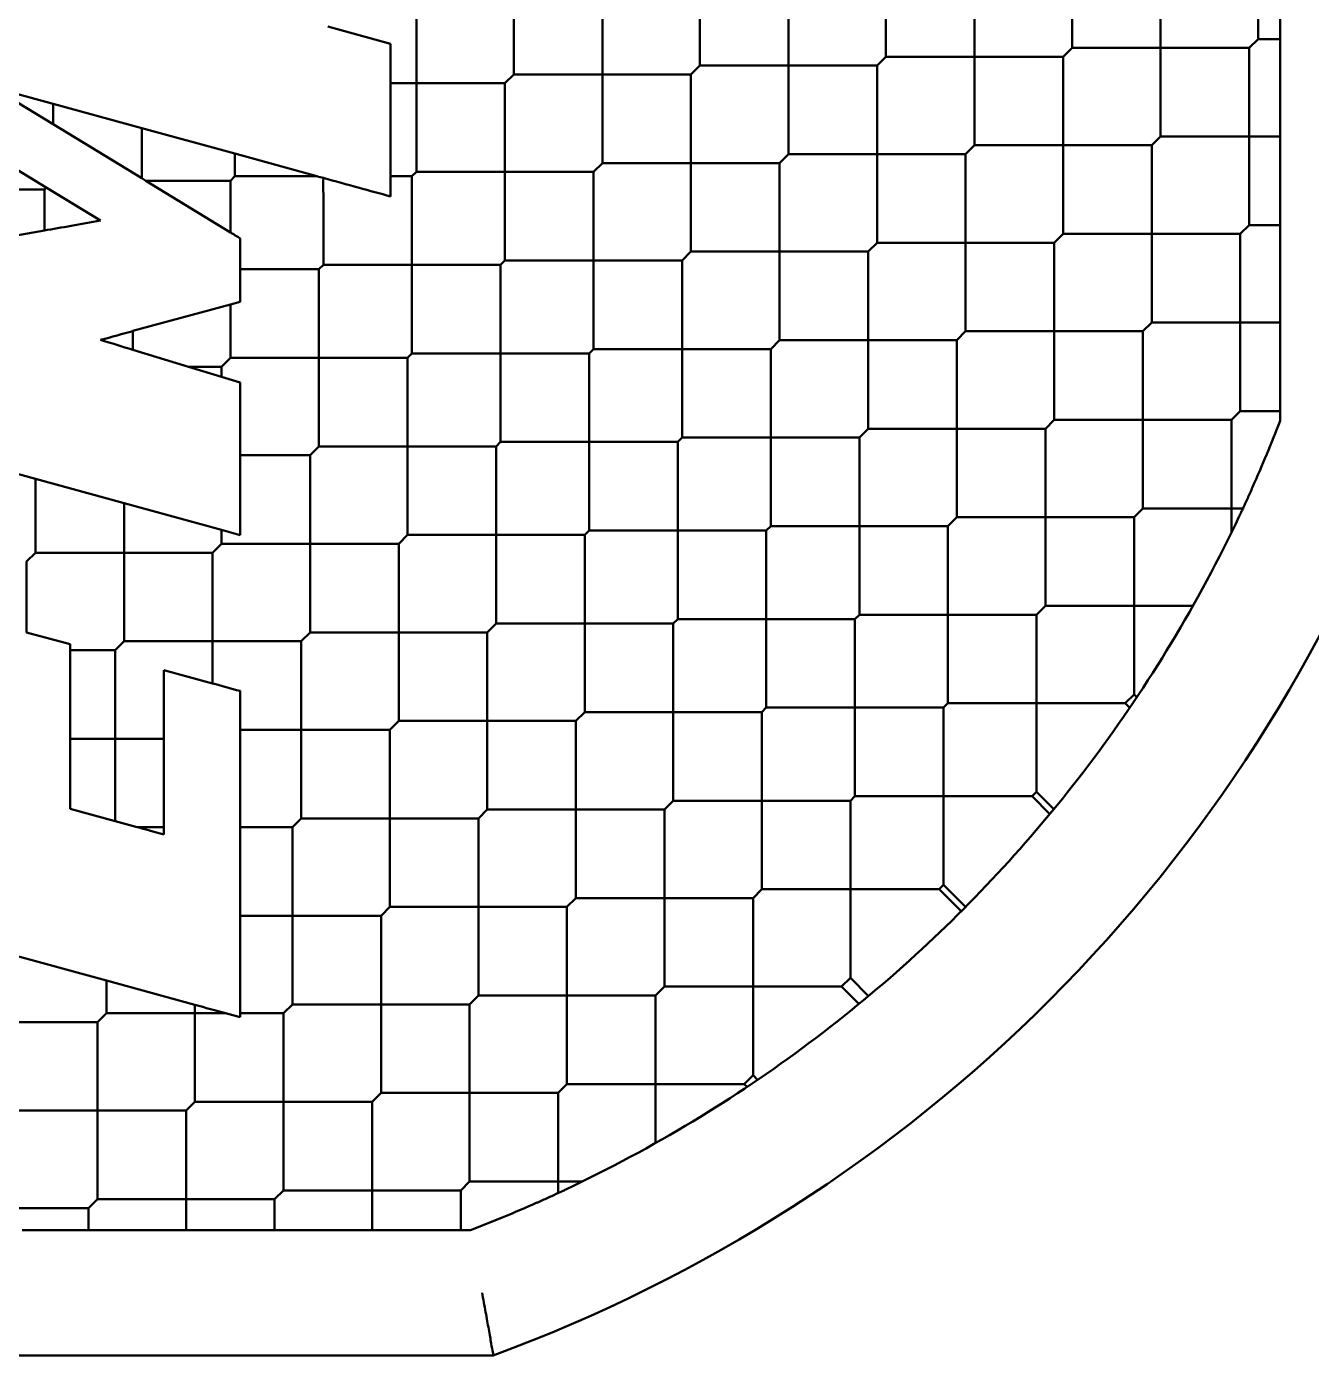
# Model space of a CAD drawing. Header units: millimetres. Extents: x -7 to 137, y -17 to 180.
# Drawn here: x -6.117 to -5.091, y 88.951 to 90.012 of the extents above; entities that cross this region are included whole.
import ezdxf

# ---------------------------------------------------------------- set-up
doc = ezdxf.new("R2010")
doc.units = ezdxf.units.MM
doc.layers.add('Visible (ANSI)', color=7, linetype='Continuous', lineweight=50)

msp = doc.modelspace()

# ---------------------------------------------------------------- linework, layer by layer
at = {"layer": 'Visible (ANSI)'}
for p, q in [((-5.1339, 90.0016), (-5.1339, 90.0723)), ((-5.4309, 89.9875), (-5.4309, 90.0582)), ((-5.3602, 90.0582), (-5.3602, 89.9875)), ((-5.2824, 89.9945), (-5.2824, 90.0653)), ((-5.2117, 90.0653), (-5.2117, 89.9945)), ((-5.5794, 89.9804), (-5.5794, 90.0511)), ((-5.5087, 90.0511), (-5.5087, 89.9804)), ((-5.1163, 89.9485), (-5.1163, 90.0547)), ((-5.8057, 90.037), (-5.8057, 89.9663)), ((-5.7279, 89.9733), (-5.7279, 90.044)), ((-5.6572, 90.044), (-5.6572, 89.9733)), ((-5.8764, 90.0115), (-5.8263, 89.9978)), ((-5.2824, 89.9945), (-5.2895, 89.9875)), ((-5.2117, 89.9945), (-5.2824, 89.9945)), ((-5.2117, 89.9945), (-5.141, 89.9945)), ((-5.2117, 89.9238), (-5.2117, 89.9945)), ((-5.1339, 90.0016), (-5.141, 89.9945)), ((-5.141, 89.9945), (-5.141, 89.9238)), ((-5.1163, 90.0016), (-5.1339, 90.0016)), ((-5.4309, 89.9875), (-5.438, 89.9804)), ((-5.3602, 89.9875), (-5.4309, 89.9875)), ((-5.3602, 89.9168), (-5.3602, 89.9875)), ((-5.3602, 89.9875), (-5.2895, 89.9875)), ((-5.2895, 89.9875), (-5.2895, 89.9168)), ((-5.7279, 89.9733), (-5.735, 89.9663)), ((-5.6572, 89.9733), (-5.7279, 89.9733)), ((-5.6572, 89.9733), (-5.5865, 89.9733)), ((-5.6572, 89.9026), (-5.6572, 89.9733)), ((-5.5794, 89.9804), (-5.5865, 89.9733)), ((-5.5865, 89.9733), (-5.5865, 89.9026)), ((-5.5087, 89.9804), (-5.5794, 89.9804)), ((-5.5087, 89.9097), (-5.5087, 89.9804)), ((-5.5087, 89.9804), (-5.438, 89.9804)), ((-5.438, 89.9804), (-5.438, 89.9097)), ((-5.8057, 89.9663), (-5.8263, 89.9663)), ((-5.8263, 89.9663), (-5.8263, 89.892)), ((-5.8057, 89.8956), (-5.8057, 89.9663)), ((-5.8057, 89.9663), (-5.735, 89.9663)), ((-5.735, 89.9663), (-5.735, 89.8956)), ((-6.0956, 89.9336), (-6.1375, 89.9592)), ((-6.0955, 89.9498), (-6.1296, 89.9592)), ((-6.0249, 89.9304), (-6.0955, 89.9498)), ((-5.1163, 89.8991), (-5.1163, 89.9485)), ((-6.0248, 89.8904), (-6.0956, 89.9336)), ((-5.9506, 89.9101), (-6.0249, 89.9304)), ((-6.1011, 89.883), (-6.1733, 89.9271)), ((-5.2117, 89.9238), (-5.2188, 89.9168)), ((-5.141, 89.9238), (-5.2117, 89.9238)), ((-5.141, 89.8531), (-5.141, 89.9238)), ((-5.141, 89.9238), (-5.1163, 89.9238)), ((-5.885, 89.892), (-5.9506, 89.9101)), ((-5.9506, 89.892), (-5.9506, 89.9101)), ((-5.5087, 89.9097), (-5.5158, 89.9026)), ((-5.438, 89.9097), (-5.5087, 89.9097)), ((-5.438, 89.9097), (-5.3673, 89.9097)), ((-5.438, 89.839), (-5.438, 89.9097)), ((-5.3602, 89.9168), (-5.3673, 89.9097)), ((-5.3673, 89.9097), (-5.3673, 89.839)), ((-5.2895, 89.9168), (-5.3602, 89.9168)), ((-5.2895, 89.8461), (-5.2895, 89.9168)), ((-5.2895, 89.9168), (-5.2188, 89.9168)), ((-5.2188, 89.9168), (-5.2188, 89.8461)), ((-5.6572, 89.9026), (-5.6642, 89.8956)), ((-5.5865, 89.9026), (-5.6572, 89.9026)), ((-5.5865, 89.8319), (-5.5865, 89.9026)), ((-5.5865, 89.9026), (-5.5158, 89.9026)), ((-5.5158, 89.9026), (-5.5158, 89.8319)), ((-5.1163, 89.8071), (-5.1163, 89.8991)), ((-5.9541, 89.8472), (-6.0216, 89.8884)), ((-5.9506, 89.892), (-5.9541, 89.8885)), ((-5.9541, 89.8885), (-5.9541, 89.8472)), ((-5.8263, 89.892), (-5.8092, 89.892)), ((-5.8263, 89.892), (-5.8263, 89.8759)), ((-5.8057, 89.8956), (-5.8092, 89.892)), ((-5.8092, 89.892), (-5.8092, 89.8213)), ((-5.735, 89.8956), (-5.8057, 89.8956)), ((-5.735, 89.8248), (-5.735, 89.8956)), ((-5.735, 89.8956), (-5.6642, 89.8956)), ((-5.6642, 89.8956), (-5.6642, 89.8248)), ((-6.1733, 89.8814), (-6.1026, 89.8814)), ((-6.1011, 89.883), (-6.1026, 89.8814)), ((-6.1026, 89.8814), (-6.1026, 89.8486)), ((-6.0578, 89.8566), (-6.1011, 89.883)), ((-6.1733, 89.8362), (-6.1026, 89.8486)), ((-5.2895, 89.8461), (-5.2966, 89.839)), ((-5.2188, 89.8461), (-5.2895, 89.8461)), ((-5.2188, 89.7754), (-5.2188, 89.8461)), ((-5.2188, 89.8461), (-5.1481, 89.8461)), ((-5.1481, 89.8461), (-5.141, 89.8531)), ((-5.1481, 89.8461), (-5.1481, 89.7754)), ((-5.1163, 89.8531), (-5.141, 89.8531)), ((-5.9463, 89.8424), (-5.9463, 89.8178)), ((-5.438, 89.839), (-5.4451, 89.8319)), ((-5.3673, 89.839), (-5.438, 89.839)), ((-5.3673, 89.7683), (-5.3673, 89.839)), ((-5.3673, 89.839), (-5.2966, 89.839)), ((-5.2966, 89.839), (-5.2966, 89.7683)), ((-5.735, 89.8248), (-5.7385, 89.8213)), ((-5.6642, 89.8248), (-5.735, 89.8248)), ((-5.6642, 89.8248), (-5.5935, 89.8248)), ((-5.6642, 89.7541), (-5.6642, 89.8248)), ((-5.5865, 89.8319), (-5.5935, 89.8248)), ((-5.5935, 89.8248), (-5.5935, 89.7541)), ((-5.5158, 89.8319), (-5.5865, 89.8319)), ((-5.5158, 89.7612), (-5.5158, 89.8319)), ((-5.5158, 89.8319), (-5.4451, 89.8319)), ((-5.4451, 89.8319), (-5.4451, 89.7612)), ((-5.9463, 89.8178), (-5.8834, 89.8178)), ((-5.9463, 89.7919), (-5.9463, 89.8178)), ((-5.8799, 89.8213), (-5.8834, 89.8178)), ((-5.8834, 89.8178), (-5.8834, 89.7471)), ((-5.8092, 89.8213), (-5.8799, 89.8213)), ((-5.8092, 89.7506), (-5.8092, 89.8213)), ((-5.8092, 89.8213), (-5.7385, 89.8213)), ((-5.7385, 89.8213), (-5.7385, 89.7506)), ((-5.1163, 89.7436), (-5.1163, 89.8071)), ((-5.9463, 89.7919), (-5.9541, 89.7897)), ((-5.9541, 89.7897), (-6.0319, 89.7685)), ((-5.9541, 89.7471), (-5.9541, 89.7897)), ((-5.2259, 89.7683), (-5.2188, 89.7754)), ((-5.1481, 89.7754), (-5.2188, 89.7754)), ((-5.1481, 89.7754), (-5.1163, 89.7754)), ((-5.1481, 89.7046), (-5.1481, 89.7754)), ((-6.0319, 89.7685), (-6.0319, 89.7535)), ((-5.5158, 89.7612), (-5.5228, 89.7541)), ((-5.4451, 89.7612), (-5.5158, 89.7612)), ((-5.4451, 89.6905), (-5.4451, 89.7612)), ((-5.4451, 89.7612), (-5.3743, 89.7612)), ((-5.3673, 89.7683), (-5.3743, 89.7612)), ((-5.3743, 89.7612), (-5.3743, 89.6905)), ((-5.2966, 89.7683), (-5.3673, 89.7683)), ((-5.2966, 89.7683), (-5.2259, 89.7683)), ((-5.2966, 89.6976), (-5.2966, 89.7683)), ((-5.2259, 89.7683), (-5.2259, 89.6976)), ((-6.0319, 89.7535), (-5.9876, 89.74)), ((-5.8092, 89.7506), (-5.8127, 89.7471)), ((-5.7385, 89.7506), (-5.8092, 89.7506)), ((-5.7385, 89.6799), (-5.7385, 89.7506)), ((-5.7385, 89.7506), (-5.6678, 89.7506)), ((-5.6642, 89.7541), (-5.6678, 89.7506)), ((-5.6678, 89.7506), (-5.6678, 89.6799)), ((-5.5935, 89.7541), (-5.6642, 89.7541)), ((-5.5935, 89.6834), (-5.5935, 89.7541)), ((-5.5935, 89.7541), (-5.5228, 89.7541)), ((-5.5228, 89.7541), (-5.5228, 89.6834)), ((-5.9612, 89.732), (-5.9876, 89.74)), ((-5.9876, 89.74), (-5.9612, 89.74)), ((-5.9541, 89.7471), (-5.9612, 89.74)), ((-5.9612, 89.74), (-5.9612, 89.732)), ((-5.8834, 89.7471), (-5.9541, 89.7471)), ((-5.8834, 89.6764), (-5.8834, 89.7471)), ((-5.8834, 89.7471), (-5.8127, 89.7471)), ((-5.8127, 89.7471), (-5.8127, 89.6764)), ((-5.1163, 89.6967), (-5.1163, 89.7436)), ((-5.9463, 89.7274), (-5.9612, 89.732)), ((-5.9463, 89.7274), (-5.9463, 89.6693)), ((-5.3036, 89.6905), (-5.2966, 89.6976)), ((-5.2259, 89.6976), (-5.2966, 89.6976)), ((-5.2259, 89.6976), (-5.1552, 89.6976)), ((-5.2259, 89.6269), (-5.2259, 89.6976)), ((-5.1552, 89.6976), (-5.1481, 89.7046)), ((-5.1552, 89.6976), (-5.1552, 89.6269)), ((-5.1163, 89.7046), (-5.1481, 89.7046)), ((-5.4451, 89.6905), (-5.4521, 89.6834)), ((-5.3743, 89.6905), (-5.4451, 89.6905)), ((-5.3743, 89.6905), (-5.3036, 89.6905)), ((-5.3743, 89.6198), (-5.3743, 89.6905)), ((-5.3036, 89.6905), (-5.3036, 89.6198)), ((-5.8834, 89.6764), (-5.8905, 89.6693)), ((-5.8127, 89.6764), (-5.8834, 89.6764)), ((-5.8127, 89.6057), (-5.8127, 89.6764)), ((-5.8127, 89.6764), (-5.742, 89.6764)), ((-5.7385, 89.6799), (-5.742, 89.6764)), ((-5.742, 89.6764), (-5.742, 89.6057)), ((-5.6678, 89.6799), (-5.7385, 89.6799)), ((-5.6678, 89.6092), (-5.6678, 89.6799)), ((-5.6678, 89.6799), (-5.5971, 89.6799)), ((-5.5935, 89.6834), (-5.5971, 89.6799)), ((-5.5971, 89.6799), (-5.5971, 89.6092)), ((-5.5228, 89.6834), (-5.5935, 89.6834)), ((-5.5228, 89.6127), (-5.5228, 89.6834)), ((-5.5228, 89.6834), (-5.4521, 89.6834)), ((-5.4521, 89.6834), (-5.4521, 89.6127)), ((-5.9463, 89.6693), (-5.8905, 89.6693)), ((-5.9463, 89.6693), (-5.9463, 89.6056)), ((-5.8905, 89.6693), (-5.8905, 89.5986)), ((-6.1097, 89.6504), (-6.1526, 89.6622)), ((-6.1097, 89.5915), (-6.1097, 89.6504)), ((-6.039, 89.631), (-6.1097, 89.6504)), ((-5.9612, 89.6097), (-6.039, 89.631)), ((-6.039, 89.631), (-6.039, 89.5915)), ((-5.2329, 89.6198), (-5.2259, 89.6269)), ((-5.1552, 89.6269), (-5.2259, 89.6269)), ((-5.1552, 89.6075), (-5.1552, 89.6269)), ((-5.1552, 89.6269), (-5.146, 89.6269)), ((-5.5228, 89.6127), (-5.5264, 89.6092)), ((-5.4521, 89.6127), (-5.5228, 89.6127)), ((-5.4521, 89.542), (-5.4521, 89.6127)), ((-5.4521, 89.6127), (-5.3814, 89.6127)), ((-5.3814, 89.6127), (-5.3743, 89.6198)), ((-5.3814, 89.6127), (-5.3814, 89.542)), ((-5.3036, 89.6198), (-5.3743, 89.6198)), ((-5.3036, 89.6198), (-5.2329, 89.6198)), ((-5.3036, 89.5491), (-5.3036, 89.6198)), ((-5.2329, 89.6198), (-5.2329, 89.5491)), ((-5.9612, 89.6097), (-5.9463, 89.6056)), ((-5.9612, 89.5986), (-5.9612, 89.6097)), ((-5.8127, 89.6057), (-5.8198, 89.5986)), ((-5.742, 89.6057), (-5.8127, 89.6057)), ((-5.742, 89.5349), (-5.742, 89.6057)), ((-5.742, 89.6057), (-5.6713, 89.6057)), ((-5.6678, 89.6092), (-5.6713, 89.6057)), ((-5.6713, 89.6057), (-5.6713, 89.5349)), ((-5.5971, 89.6092), (-5.6678, 89.6092)), ((-5.5971, 89.5385), (-5.5971, 89.6092)), ((-5.5971, 89.6092), (-5.5264, 89.6092)), ((-5.5264, 89.6092), (-5.5264, 89.5385)), ((-6.1097, 89.5915), (-6.1168, 89.5844)), ((-6.039, 89.5915), (-6.1097, 89.5915)), ((-6.039, 89.5208), (-6.039, 89.5915)), ((-6.039, 89.5915), (-5.9683, 89.5915)), ((-5.9612, 89.5986), (-5.9683, 89.5915)), ((-5.9683, 89.5915), (-5.9683, 89.5208)), ((-5.8905, 89.5986), (-5.9612, 89.5986)), ((-5.8905, 89.5279), (-5.8905, 89.5986)), ((-5.8905, 89.5986), (-5.8198, 89.5986)), ((-5.8198, 89.5986), (-5.8198, 89.5279)), ((-6.1168, 89.5844), (-6.1168, 89.5279)), ((-5.3107, 89.542), (-5.3036, 89.5491)), ((-5.2329, 89.5491), (-5.3036, 89.5491)), ((-5.2329, 89.5491), (-5.1858, 89.5491)), ((-5.2329, 89.4784), (-5.2329, 89.5491)), ((-5.5971, 89.5385), (-5.6006, 89.5349)), ((-5.5264, 89.5385), (-5.5971, 89.5385)), ((-5.5264, 89.4678), (-5.5264, 89.5385)), ((-5.5264, 89.5385), (-5.4557, 89.5385)), ((-5.4557, 89.5385), (-5.4521, 89.542)), ((-5.4557, 89.5385), (-5.4557, 89.4678)), ((-5.3814, 89.542), (-5.4521, 89.542)), ((-5.3814, 89.4713), (-5.3814, 89.542)), ((-5.3814, 89.542), (-5.3107, 89.542)), ((-5.3107, 89.542), (-5.3107, 89.4713)), ((-6.1168, 89.5279), (-6.0821, 89.5184)), ((-5.8905, 89.5279), (-5.8976, 89.5208)), ((-5.8198, 89.5279), (-5.8905, 89.5279)), ((-5.8198, 89.4572), (-5.8198, 89.5279)), ((-5.8198, 89.5279), (-5.7491, 89.5279)), ((-5.742, 89.5349), (-5.7491, 89.5279)), ((-5.7491, 89.5279), (-5.7491, 89.4572)), ((-5.6713, 89.5349), (-5.742, 89.5349)), ((-5.6713, 89.4642), (-5.6713, 89.5349)), ((-5.6713, 89.5349), (-5.6006, 89.5349)), ((-5.6006, 89.5349), (-5.6006, 89.4642)), ((-6.039, 89.5208), (-6.0461, 89.5137)), ((-5.9683, 89.5208), (-6.039, 89.5208)), ((-5.9683, 89.5208), (-5.8976, 89.5208)), ((-5.9683, 89.4872), (-5.9683, 89.5208)), ((-5.8976, 89.5208), (-5.8976, 89.4501)), ((-6.0821, 89.5137), (-6.0461, 89.5137)), ((-6.0821, 89.5137), (-6.0821, 89.443)), ((-6.0461, 89.5137), (-6.0461, 89.443)), ((-6.0071, 89.4978), (-5.9683, 89.4872)), ((-6.0071, 89.443), (-6.0071, 89.4978)), ((-5.9463, 89.4811), (-5.9463, 89.4501)), ((-5.24, 89.4713), (-5.2329, 89.4784)), ((-5.2329, 89.4784), (-5.2306, 89.4761)), ((-5.6713, 89.4642), (-5.6784, 89.4572)), ((-5.6006, 89.4642), (-5.6713, 89.4642)), ((-5.6006, 89.3935), (-5.6006, 89.4642)), ((-5.6006, 89.4642), (-5.5299, 89.4642)), ((-5.5299, 89.4642), (-5.5264, 89.4678)), ((-5.5299, 89.4642), (-5.5299, 89.3935)), ((-5.4557, 89.4678), (-5.5264, 89.4678)), ((-5.4557, 89.3971), (-5.4557, 89.4678)), ((-5.4557, 89.4678), (-5.385, 89.4678)), ((-5.385, 89.4678), (-5.3814, 89.4713)), ((-5.385, 89.4678), (-5.385, 89.3971)), ((-5.3107, 89.4713), (-5.3814, 89.4713)), ((-5.3107, 89.4713), (-5.24, 89.4713)), ((-5.3107, 89.4006), (-5.3107, 89.4713)), ((-5.24, 89.4713), (-5.2363, 89.4676)), ((-5.8198, 89.4572), (-5.8269, 89.4501)), ((-5.7491, 89.4572), (-5.8198, 89.4572)), ((-5.7491, 89.3865), (-5.7491, 89.4572)), ((-5.7491, 89.4572), (-5.6784, 89.4572)), ((-5.6784, 89.4572), (-5.6784, 89.3865)), ((-6.0821, 89.443), (-6.0821, 89.3871)), ((-6.0461, 89.443), (-6.0821, 89.443)), ((-6.0461, 89.443), (-6.0071, 89.443)), ((-6.0461, 89.3772), (-6.0461, 89.443)), ((-6.0071, 89.3723), (-6.0071, 89.443)), ((-5.9463, 89.4501), (-5.9463, 89.3723)), ((-5.8976, 89.4501), (-5.9463, 89.4501)), ((-5.8976, 89.4501), (-5.8269, 89.4501)), ((-5.8976, 89.3794), (-5.8976, 89.4501)), ((-5.8269, 89.4501), (-5.8269, 89.3794)), ((-5.3142, 89.3971), (-5.3107, 89.4006)), ((-5.3107, 89.4006), (-5.2968, 89.3867)), ((-5.6077, 89.3865), (-5.6006, 89.3935)), ((-5.5299, 89.3935), (-5.6006, 89.3935)), ((-5.5299, 89.3228), (-5.5299, 89.3935)), ((-5.5299, 89.3935), (-5.4592, 89.3935)), ((-5.4592, 89.3935), (-5.4557, 89.3971)), ((-5.4592, 89.3935), (-5.4592, 89.3228)), ((-5.385, 89.3971), (-5.4557, 89.3971)), ((-5.385, 89.3971), (-5.3142, 89.3971)), ((-5.385, 89.3264), (-5.385, 89.3971)), ((-5.3, 89.3829), (-5.3142, 89.3971)), ((-6.0461, 89.3772), (-6.0821, 89.3871)), ((-5.8976, 89.3794), (-5.9046, 89.3723)), ((-5.8269, 89.3794), (-5.8976, 89.3794)), ((-5.8269, 89.3087), (-5.8269, 89.3794)), ((-5.8269, 89.3794), (-5.7562, 89.3794)), ((-5.7491, 89.3865), (-5.7562, 89.3794)), ((-5.7562, 89.3794), (-5.7562, 89.3087)), ((-5.6784, 89.3865), (-5.7491, 89.3865)), ((-5.6784, 89.3158), (-5.6784, 89.3865)), ((-5.6784, 89.3865), (-5.6077, 89.3865)), ((-5.6077, 89.3865), (-5.6077, 89.3158)), ((-6.0461, 89.3772), (-6.0284, 89.3723)), ((-6.0071, 89.3723), (-6.0284, 89.3723)), ((-5.9463, 89.3723), (-5.9046, 89.3723)), ((-5.9463, 89.3723), (-5.9463, 89.3016)), ((-5.9046, 89.3723), (-5.9046, 89.3016)), ((-5.3885, 89.3228), (-5.385, 89.3264)), ((-5.3673, 89.3087), (-5.385, 89.3264)), ((-5.6855, 89.3087), (-5.6784, 89.3158)), ((-5.6077, 89.3158), (-5.6784, 89.3158)), ((-5.6077, 89.2451), (-5.6077, 89.3158)), ((-5.6077, 89.3158), (-5.537, 89.3158)), ((-5.537, 89.3158), (-5.5299, 89.3228)), ((-5.537, 89.3158), (-5.537, 89.2451)), ((-5.4592, 89.3228), (-5.5299, 89.3228)), ((-5.4592, 89.3228), (-5.3885, 89.3228)), ((-5.4592, 89.2521), (-5.4592, 89.3228)), ((-5.3708, 89.3052), (-5.3885, 89.3228)), ((-5.8269, 89.3087), (-5.8339, 89.3016)), ((-5.7562, 89.3087), (-5.8269, 89.3087)), ((-5.7562, 89.3087), (-5.6855, 89.3087)), ((-5.7562, 89.238), (-5.7562, 89.3087)), ((-5.6855, 89.3087), (-5.6855, 89.238)), ((-5.9463, 89.3016), (-5.9463, 89.2238)), ((-5.9046, 89.3016), (-5.9463, 89.3016)), ((-5.9046, 89.3016), (-5.8339, 89.3016)), ((-5.9046, 89.2309), (-5.9046, 89.3016)), ((-5.8339, 89.3016), (-5.8339, 89.2309)), ((-6.0531, 89.25), (-6.1309, 89.2713)), ((-6.0531, 89.2238), (-6.0531, 89.25)), ((-5.9824, 89.2306), (-6.0531, 89.25)), ((-5.4663, 89.2451), (-5.4592, 89.2521)), ((-5.4447, 89.2376), (-5.4592, 89.2521)), ((-5.6148, 89.238), (-5.6077, 89.2451)), ((-5.537, 89.2451), (-5.6077, 89.2451)), ((-5.537, 89.2451), (-5.4663, 89.2451)), ((-5.537, 89.1743), (-5.537, 89.2451)), ((-5.4524, 89.2312), (-5.4663, 89.2451)), ((-5.9824, 89.2306), (-5.9824, 89.2238)), ((-5.9046, 89.2309), (-5.9117, 89.2238)), ((-5.8339, 89.2309), (-5.9046, 89.2309)), ((-5.8339, 89.2309), (-5.7632, 89.2309)), ((-5.8339, 89.1602), (-5.8339, 89.2309)), ((-5.7632, 89.2309), (-5.7562, 89.238)), ((-5.7632, 89.2309), (-5.7632, 89.1602)), ((-5.6855, 89.238), (-5.7562, 89.238)), ((-5.6855, 89.238), (-5.6148, 89.238)), ((-5.6855, 89.1673), (-5.6855, 89.238)), ((-5.6148, 89.238), (-5.6148, 89.1673)), ((-6.0531, 89.2238), (-6.0602, 89.2168)), ((-5.9824, 89.2238), (-6.0531, 89.2238)), ((-5.9824, 89.1531), (-5.9824, 89.2238)), ((-5.9824, 89.2238), (-5.9579, 89.2238)), ((-5.9463, 89.2207), (-5.9579, 89.2238)), ((-5.9463, 89.2238), (-5.9117, 89.2238)), ((-5.9117, 89.2238), (-5.9117, 89.1531)), ((-6.1309, 89.2168), (-6.0602, 89.2168)), ((-6.0602, 89.2168), (-6.0602, 89.1461)), ((-5.6925, 89.1602), (-5.6855, 89.1673)), ((-5.6148, 89.1673), (-5.6855, 89.1673)), ((-5.6148, 89.1673), (-5.544, 89.1673)), ((-5.6148, 89.1201), (-5.6148, 89.1673)), ((-5.544, 89.1673), (-5.537, 89.1743)), ((-5.5417, 89.165), (-5.544, 89.1673)), ((-5.537, 89.1743), (-5.5333, 89.1706)), ((-5.841, 89.1531), (-5.8339, 89.1602)), ((-5.7632, 89.1602), (-5.8339, 89.1602)), ((-5.7632, 89.0895), (-5.7632, 89.1602)), ((-5.7632, 89.1602), (-5.6925, 89.1602)), ((-5.6925, 89.1602), (-5.6925, 89.0895)), ((-6.0602, 89.1461), (-6.1309, 89.1461)), ((-6.0602, 89.0754), (-6.0602, 89.1461)), ((-6.0602, 89.1461), (-5.9895, 89.1461)), ((-5.9824, 89.1531), (-5.9895, 89.1461)), ((-5.9895, 89.1461), (-5.9895, 89.0754)), ((-5.9117, 89.1531), (-5.9824, 89.1531)), ((-5.9117, 89.0824), (-5.9117, 89.1531)), ((-5.9117, 89.1531), (-5.841, 89.1531)), ((-5.841, 89.1531), (-5.841, 89.0824)), ((-5.9188, 89.0754), (-5.9117, 89.0824)), ((-5.841, 89.0824), (-5.9117, 89.0824)), ((-5.841, 89.0824), (-5.7703, 89.0824)), ((-5.841, 89.0507), (-5.841, 89.0824)), ((-5.7703, 89.0824), (-5.7632, 89.0895)), ((-5.7703, 89.0824), (-5.7703, 89.0507)), ((-5.6925, 89.0895), (-5.7632, 89.0895)), ((-5.6925, 89.0895), (-5.6732, 89.0895)), ((-5.6925, 89.0803), (-5.6925, 89.0895)), ((-6.0602, 89.0754), (-6.0673, 89.0683)), ((-5.9895, 89.0754), (-6.0602, 89.0754)), ((-5.9895, 89.0754), (-5.9188, 89.0754)), ((-5.9895, 89.0507), (-5.9895, 89.0754)), ((-5.9188, 89.0754), (-5.9188, 89.0507)), ((-6.138, 89.0683), (-6.0673, 89.0683)), ((-6.0673, 89.0683), (-6.0673, 89.0507)), ((-6.1204, 89.0507), (-6.0142, 89.0507)), ((-6.0142, 89.0507), (-5.9648, 89.0507)), ((-5.9648, 89.0507), (-5.8728, 89.0507)), ((-5.8728, 89.0507), (-5.8092, 89.0507)), ((-5.8092, 89.0507), (-5.7624, 89.0507)), ((-5.7442, 88.9507), (-6.5883, 88.9507))]:
    msp.add_line(p, q, dxfattribs=at)
for radius, start, end in [(1.1249, 336.0395, 338.9605), (1.2249, 290.1531, 339.8469), (1.1249, 328.8865, 334.7415), (1.1249, 323.1765, 328.8865), (1.1249, 317.8022, 323.1765), (1.1249, 312.4527, 317.8022), (1.1249, 306.8235, 312.4527), (1.1249, 301.1135, 306.8235), (1.1249, 295.2585, 301.1135), (1.1249, 291.0395, 293.9605)]:
    msp.add_arc((-6.1663, 90.1006), radius, start, end, dxfattribs=at)
for centre, major_axis, ratio, start_param, end_param in [((-5.8263, 89.9869), (0, -0.0706), 0.000058, 4.557286, 5.008717), ((-6.0237, 89.8897), (0.044, -0.0268), 0.000041, 4.68536, 4.760079), ((-5.8809, 89.891), (0.0561, -0.0154), 0.001362, 4.639891, 4.730412), ((-5.8779, 89.8901), (0.0972, -0.0267), 0.000032, 1.011321, 1.591755), ((-6.0566, 89.8568), (-0.0857, -0.0151), 0.000011, 4.725564, 5.278883), ((-5.9359, 89.8361), (-0.0448, 0.0273), 0.000066, 4.945334, 5.131149), ((-6.0542, 89.7623), (-0.0554, -0.0152), 0.000115, 4.297937, 4.776619), ((-6.0513, 89.7594), (0.1015, -0.0309), 0.000049, 1.378508, 1.634293), ((-5.9212, 89.4742), (0.0986, -0.0271), 0.000011, 1.828232, 2.068922), ((-5.9873, 89.3611), (0.0549, -0.0151), 0.000056, 3.866626, 4.342536), ((-6.0071, 89.3498), (0, -0.0567), 0.000356, 4.303581, 4.413327), ((-5.9771, 89.2291), (0.0554, -0.0152), 0.00001, 1.216178, 1.666735)]:
    msp.add_ellipse(centre, major_axis=major_axis, ratio=ratio, start_param=start_param, end_param=end_param, dxfattribs=at)
for points in [[(-6.0955, 89.9498), (-6.0956, 89.9469), (-6.0956, 89.9413), (-6.0956, 89.9361), (-6.0956, 89.9336)], [(-5.1459, 89.6269), (-5.1447, 89.6295), (-5.1422, 89.635), (-5.1396, 89.6408), (-5.1383, 89.6438)], [(-5.7094, 89.0726), (-5.7065, 89.0739), (-5.7007, 89.0765), (-5.6952, 89.079), (-5.6925, 89.0803)]]:
    msp.add_open_spline(points, degree=3, dxfattribs=at)
for points, knots in [([(-6.0248, 89.8904), (-6.0248, 89.8957), (-6.0248, 89.9008), (-6.0248, 89.9055), (-6.0249, 89.9103), (-6.0248, 89.9147), (-6.0248, 89.9188), (-6.0248, 89.923), (-6.0249, 89.9269), (-6.0249, 89.9304)], [0, 0, 0, 0, 0.3333333, 0.3333333, 0.3333333, 0.6666667, 0.6666667, 0.6666667, 1, 1, 1, 1]), ([(-5.9541, 89.8885), (-5.9541, 89.8885), (-5.9546, 89.8885), (-5.9556, 89.8885), (-5.9566, 89.8885), (-5.9581, 89.8885), (-5.96, 89.8885), (-5.9619, 89.8885), (-5.9643, 89.8885), (-5.9672, 89.8885), (-5.97, 89.8885), (-5.9734, 89.8885), (-5.9772, 89.8885), (-5.9809, 89.8885), (-5.9851, 89.8885), (-5.9897, 89.8885), (-5.9943, 89.8885), (-5.9992, 89.8885), (-6.0045, 89.8885), (-6.0098, 89.8885), (-6.0155, 89.8884), (-6.0216, 89.8884)], [0, 0, 0, 0, 0.142857, 0.142857, 0.142857, 0.285714, 0.285714, 0.285714, 0.428571, 0.428571, 0.428571, 0.571429, 0.571429, 0.571429, 0.714286, 0.714286, 0.714286, 0.857143, 0.857143, 0.857143, 1, 1, 1, 1]), ([(-5.9506, 89.892), (-5.9506, 89.892), (-5.9499, 89.892), (-5.9486, 89.892), (-5.9472, 89.892), (-5.9452, 89.892), (-5.9425, 89.892), (-5.9399, 89.892), (-5.9367, 89.892), (-5.9329, 89.892), (-5.929, 89.892), (-5.9246, 89.892), (-5.9198, 89.892), (-5.9149, 89.892), (-5.9096, 89.892), (-5.9038, 89.892), (-5.898, 89.892), (-5.8917, 89.892), (-5.885, 89.892)], [0, 0, 0, 0, 0.1666667, 0.1666667, 0.1666667, 0.3333333, 0.3333333, 0.3333333, 0.5, 0.5, 0.5, 0.6666667, 0.6666667, 0.6666667, 0.8333333, 0.8333333, 0.8333333, 0.9999999, 0.9999999, 0.9999999, 0.9999999]), ([(-5.8799, 89.8906), (-5.88, 89.8836), (-5.8799, 89.8769), (-5.8799, 89.8708), (-5.8799, 89.8647), (-5.8799, 89.8591), (-5.8799, 89.854), (-5.8799, 89.8488), (-5.8799, 89.8442), (-5.8799, 89.8401), (-5.8799, 89.8361), (-5.8799, 89.8327), (-5.8799, 89.8299), (-5.8799, 89.8271), (-5.8799, 89.8249), (-5.8799, 89.8235), (-5.8799, 89.822), (-5.8799, 89.8213), (-5.8799, 89.8213)], [0, 0, 0, 0, 0.166667, 0.166667, 0.166667, 0.333333, 0.333333, 0.333333, 0.5, 0.5, 0.5, 0.666667, 0.666667, 0.666667, 0.833333, 0.833333, 0.833333, 1, 1, 1, 1]), ([(-5.1489, 89.6206), (-5.1484, 89.6216), (-5.1474, 89.6238), (-5.1464, 89.6258), (-5.1459, 89.6269)], [0, 0, 0, 0, 0.5, 0.9987342, 0.9987342, 0.9987342, 0.9987342]), ([(-6.0821, 89.5184), (-6.0821, 89.5176), (-6.0821, 89.5168), (-6.0821, 89.5161), (-6.0821, 89.5153), (-6.0821, 89.5145), (-6.0821, 89.5137)], [0, 0, 0, 0, 0.5, 0.5, 0.5, 0.9999603, 0.9999603, 0.9999603, 0.9999603]), ([(-5.9463, 89.2207), (-5.9463, 89.2212), (-5.9463, 89.2217), (-5.9463, 89.2223), (-5.9463, 89.2228), (-5.9463, 89.2233), (-5.9463, 89.2238)], [0, 0, 0, 0, 0.5, 0.5, 0.5, 0.9998924, 0.9998924, 0.9998924, 0.9998924]), ([(-5.6925, 89.0803), (-5.6915, 89.0808), (-5.6894, 89.0817), (-5.6873, 89.0827), (-5.6863, 89.0832)], [0.0012442, 0.0012442, 0.0012442, 0.0012442, 0.5, 1, 1, 1, 1]), ([(-5.7442, 88.9507), (-5.7442, 88.9507), (-5.7444, 88.9515), (-5.7447, 88.9532), (-5.745, 88.9548), (-5.7454, 88.9572), (-5.746, 88.9603), (-5.7465, 88.9634), (-5.7472, 88.9672), (-5.7479, 88.9715), (-5.7487, 88.9757), (-5.7496, 88.9804), (-5.7504, 88.9853), (-5.7513, 88.9903), (-5.7523, 88.9955), (-5.7532, 89.0007)], [0, 0, 0, 0, 0.2, 0.2, 0.2, 0.4, 0.4, 0.4, 0.6, 0.6, 0.6, 0.8, 0.8, 0.8, 0.9999976, 0.9999976, 0.9999976, 0.9999976])]:
    msp.add_open_spline(points, degree=3, knots=knots, dxfattribs=at)

doc.saveas('drawing.dxf')
